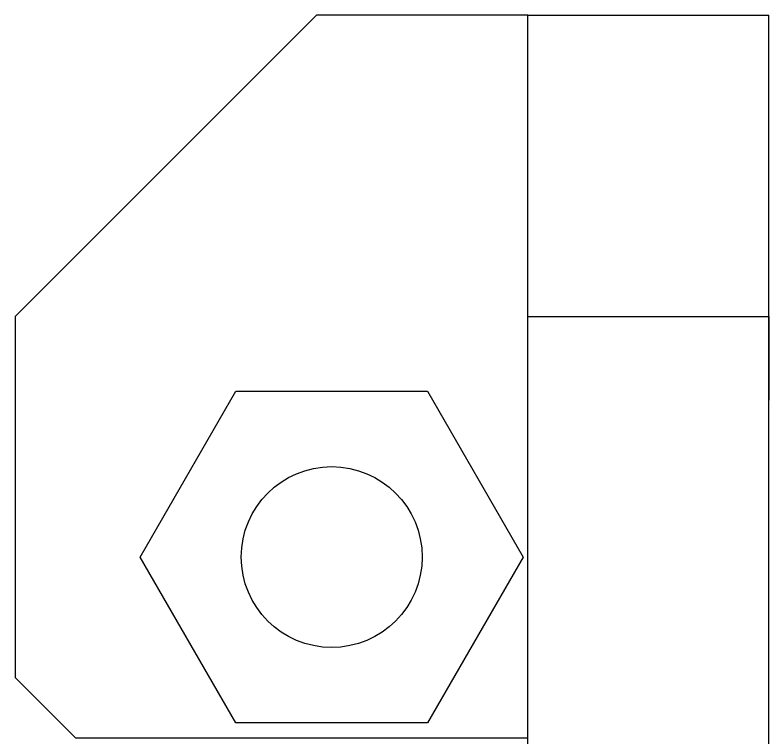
# Model space of a CAD drawing. Extents: x -35.5 to 35.5, y -21 to 21.
# Drawn here: x 13 to 25.5, y 9.01 to 21 of the extents above; entities that cross this region are included whole.
import ezdxf

# ---------------------------------------------------------------- set-up
doc = ezdxf.new("R2010")
doc.units = 0
doc.layers.get('0').update_dxf_attribs({"linetype": 'continuous'})

# ---------------------------------------------------------------- blocks, each defined once
blk = doc.blocks.new('SHAPE2DVIEW001')
at = {"color": 0}
for p, q in [((18, 21), (13, 16)), ((21.5, 21), (18, 21)), ((21.5, 21), (25.5, 21)), ((13, 16), (13, 10.01)), ((21.5, -16), (21.5, 16)), ((21.5, 16), (25.5, 16)), ((25.5, -16), (25.5, 16)), ((15.075, 12.01), (16.662, 14.76)), ((15.075, 12.01), (16.662, 14.76)), ((16.662, 14.76), (19.838, 14.76)), ((16.662, 14.76), (19.838, 14.76)), ((19.838, 14.76), (21.425, 12.01)), ((19.838, 14.76), (21.425, 12.01)), ((16.662, 9.26), (15.075, 12.01)), ((21.425, 12.01), (19.838, 9.26)), ((13, 10.01), (14, 9.01)), ((19.838, 9.26), (16.662, 9.26)), ((14, 9.01), (15, 9.01)), ((15, 9.01), (21.5, 9.01))]:
    blk.add_line(p, q, dxfattribs=at)
for points in [[(21.5, 16), (21.5, 19.536), (21.5, 21)], [(25.5, 16), (25.5, 21)], [(25.5, 16), (25.5, 14.614)]]:
    blk.add_lwpolyline(points, dxfattribs=at)
blk.add_circle((18.25, 12.01), 1.5, dxfattribs=at)

msp = doc.modelspace()

# ---------------------------------------------------------------- block references
at = {"color": 0}
msp.add_blockref('SHAPE2DVIEW001', (0, 0), dxfattribs=at)

doc.saveas('drawing.dxf')
